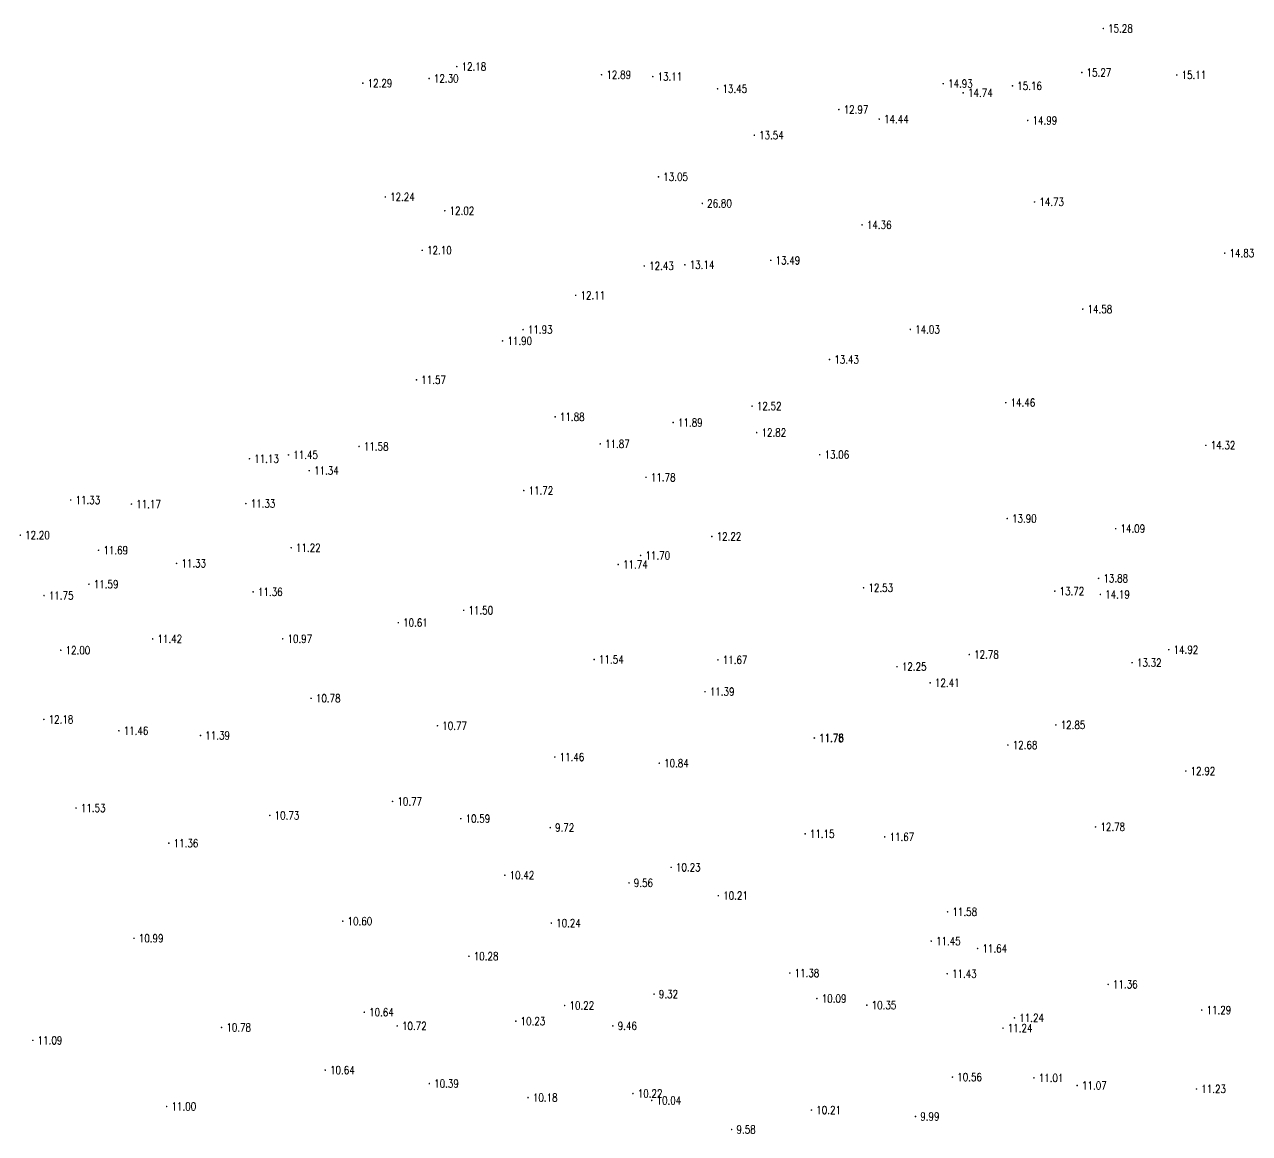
# Model space of a CAD drawing. Extents: x 476861 to 479475, y 2367369 to 2370541.
# Drawn here: x 479045.4 to 479198.5, y 2369785.2 to 2369923.7 of the extents above; entities that cross this region are included whole.
import ezdxf
from ezdxf.enums import TextEntityAlignment as Align

# ---------------------------------------------------------------- set-up
doc = ezdxf.new("R2010")
doc.units = 0
doc.header["$LTSCALE"] = 0.5
doc.layers.get('0').update_dxf_attribs({"linetype": 'CONTINUOUS'})
doc.layers.add('GCD', color=1, linetype='CONTINUOUS')
doc.styles.add('HZ', font='rs.shx', dxfattribs={"width": 0.8, "bigfont": 'hztxt.shx'})

# ---------------------------------------------------------------- blocks, each defined once
blk = doc.blocks.new('GC200')
at = {"linetype": 'Continuous', "const_width": 0.2, "flags": 128}
blk.add_lwpolyline([(-0.1, 0, 1), (0.1, 0, 1)], format="xyb", close=True, dxfattribs=at)

msp = doc.modelspace()

# ---------------------------------------------------------------- block references
at = {"layer": 'GCD', "linetype": 'Continuous'}
ref = msp.add_blockref('GC200', (479180.193, 2369923.183, 15.278), dxfattribs=dict(at, xscale=0.5, yscale=0.5, zscale=0.5))
ref.add_attrib('height', '15.28', dxfattribs={"linetype": 'Continuous', "height": 1, "style": 'HZ', "width": 0.8}).set_placement((479180.793, 2369923.183, 15.278), align=Align.MIDDLE_LEFT)
ref = msp.add_blockref('GC200', (479099.418, 2369918.423, 12.177), dxfattribs=dict(at, xscale=0.5, yscale=0.5, zscale=0.5))
ref.add_attrib('height', '12.18', dxfattribs={"linetype": 'Continuous', "height": 1, "style": 'HZ', "width": 0.8}).set_placement((479100.018, 2369918.423, 12.177), align=Align.MIDDLE_LEFT)
ref = msp.add_blockref('GC200', (479177.506, 2369917.689, 15.271), dxfattribs=dict(at, xscale=0.5, yscale=0.5, zscale=0.5))
ref.add_attrib('height', '15.27', dxfattribs={"linetype": 'Continuous', "height": 1, "style": 'HZ', "width": 0.8}).set_placement((479178.106, 2369917.689, 15.271), align=Align.MIDDLE_LEFT)
ref = msp.add_blockref('GC200', (479087.683, 2369916.35, 12.288), dxfattribs=dict(at, xscale=0.5, yscale=0.5, zscale=0.5))
ref.add_attrib('height', '12.29', dxfattribs={"linetype": 'Continuous', "height": 1, "style": 'HZ', "width": 0.8}).set_placement((479088.283, 2369916.35, 12.288), align=Align.MIDDLE_LEFT)
ref = msp.add_blockref('GC200', (479095.963, 2369916.942, 12.3), dxfattribs=dict(at, xscale=0.5, yscale=0.5, zscale=0.5))
ref.add_attrib('height', '12.30', dxfattribs={"linetype": 'Continuous', "height": 1, "style": 'HZ', "width": 0.8}).set_placement((479096.563, 2369916.942, 12.3), align=Align.MIDDLE_LEFT)
ref = msp.add_blockref('GC200', (479117.509, 2369917.409, 12.893), dxfattribs=dict(at, xscale=0.5, yscale=0.5, zscale=0.5))
ref.add_attrib('height', '12.89', dxfattribs={"linetype": 'Continuous', "height": 1, "style": 'HZ', "width": 0.8}).set_placement((479118.109, 2369917.409, 12.893), align=Align.MIDDLE_LEFT)
ref = msp.add_blockref('GC200', (479123.908, 2369917.178, 13.111), dxfattribs=dict(at, xscale=0.5, yscale=0.5, zscale=0.5))
ref.add_attrib('height', '13.11', dxfattribs={"linetype": 'Continuous', "height": 1, "style": 'HZ', "width": 0.8}).set_placement((479124.508, 2369917.178, 13.111), align=Align.MIDDLE_LEFT)
ref = msp.add_blockref('GC200', (479160.197, 2369916.296, 14.929), dxfattribs=dict(at, xscale=0.5, yscale=0.5, zscale=0.5))
ref.add_attrib('height', '14.93', dxfattribs={"linetype": 'Continuous', "height": 1, "style": 'HZ', "width": 0.8}).set_placement((479160.797, 2369916.296, 14.929), align=Align.MIDDLE_LEFT)
ref = msp.add_blockref('GC200', (479189.375, 2369917.377, 15.112), dxfattribs=dict(at, xscale=0.5, yscale=0.5, zscale=0.5))
ref.add_attrib('height', '15.11', dxfattribs={"linetype": 'Continuous', "height": 1, "style": 'HZ', "width": 0.8}).set_placement((479189.975, 2369917.377, 15.112), align=Align.MIDDLE_LEFT)
ref = msp.add_blockref('GC200', (479132.009, 2369915.654, 13.45), dxfattribs=dict(at, xscale=0.5, yscale=0.5, zscale=0.5))
ref.add_attrib('height', '13.45', dxfattribs={"linetype": 'Continuous', "height": 1, "style": 'HZ', "width": 0.8}).set_placement((479132.609, 2369915.654, 13.45), align=Align.MIDDLE_LEFT)
ref = msp.add_blockref('GC200', (479162.689, 2369915.155, 14.736), dxfattribs=dict(at, xscale=0.5, yscale=0.5, zscale=0.5))
ref.add_attrib('height', '14.74', dxfattribs={"linetype": 'Continuous', "height": 1, "style": 'HZ', "width": 0.8}).set_placement((479163.289, 2369915.155, 14.736), align=Align.MIDDLE_LEFT)
ref = msp.add_blockref('GC200', (479168.846, 2369916.022, 15.159), dxfattribs=dict(at, xscale=0.5, yscale=0.5, zscale=0.5))
ref.add_attrib('height', '15.16', dxfattribs={"linetype": 'Continuous', "height": 1, "style": 'HZ', "width": 0.8}).set_placement((479169.446, 2369916.022, 15.159), align=Align.MIDDLE_LEFT)
ref = msp.add_blockref('GC200', (479147.157, 2369913.062, 12.966), dxfattribs=dict(at, xscale=0.5, yscale=0.5, zscale=0.5))
ref.add_attrib('height', '12.97', dxfattribs={"linetype": 'Continuous', "height": 1, "style": 'HZ', "width": 0.8}).set_placement((479147.757, 2369913.062, 12.966), align=Align.MIDDLE_LEFT)
ref = msp.add_blockref('GC200', (479152.197, 2369911.867, 14.441), dxfattribs=dict(at, xscale=0.5, yscale=0.5, zscale=0.5))
ref.add_attrib('height', '14.44', dxfattribs={"linetype": 'Continuous', "height": 1, "style": 'HZ', "width": 0.8}).set_placement((479152.797, 2369911.867, 14.441), align=Align.MIDDLE_LEFT)
ref = msp.add_blockref('GC200', (479170.753, 2369911.699, 14.994), dxfattribs=dict(at, xscale=0.5, yscale=0.5, zscale=0.5))
ref.add_attrib('height', '14.99', dxfattribs={"linetype": 'Continuous', "height": 1, "style": 'HZ', "width": 0.8}).set_placement((479171.353, 2369911.699, 14.994), align=Align.MIDDLE_LEFT)
ref = msp.add_blockref('GC200', (479136.591, 2369909.852, 13.537), dxfattribs=dict(at, xscale=0.5, yscale=0.5, zscale=0.5))
ref.add_attrib('height', '13.54', dxfattribs={"linetype": 'Continuous', "height": 1, "style": 'HZ', "width": 0.8}).set_placement((479137.191, 2369909.852, 13.537), align=Align.MIDDLE_LEFT)
ref = msp.add_blockref('GC200', (479124.623, 2369904.658, 13.053), dxfattribs=dict(at, xscale=0.5, yscale=0.5, zscale=0.5))
ref.add_attrib('height', '13.05', dxfattribs={"linetype": 'Continuous', "height": 1, "style": 'HZ', "width": 0.8}).set_placement((479125.223, 2369904.658, 13.053), align=Align.MIDDLE_LEFT)
ref = msp.add_blockref('GC200', (479090.489, 2369902.146, 12.243), dxfattribs=dict(at, xscale=0.5, yscale=0.5, zscale=0.5))
ref.add_attrib('height', '12.24', dxfattribs={"linetype": 'Continuous', "height": 1, "style": 'HZ', "width": 0.8}).set_placement((479091.089, 2369902.146, 12.243), align=Align.MIDDLE_LEFT)
ref = msp.add_blockref('GC200', (479130.1, 2369901.341, 26.8), dxfattribs=dict(at, xscale=0.5, yscale=0.5, zscale=0.5))
ref.add_attrib('height', '26.80', dxfattribs={"linetype": 'Continuous', "height": 1, "style": 'HZ', "width": 0.8}).set_placement((479130.7, 2369901.341, 26.8), align=Align.MIDDLE_LEFT)
ref = msp.add_blockref('GC200', (479171.601, 2369901.518, 14.733), dxfattribs=dict(at, xscale=0.5, yscale=0.5, zscale=0.5))
ref.add_attrib('height', '14.73', dxfattribs={"linetype": 'Continuous', "height": 1, "style": 'HZ', "width": 0.8}).set_placement((479172.201, 2369901.518, 14.733), align=Align.MIDDLE_LEFT)
ref = msp.add_blockref('GC200', (479097.924, 2369900.425, 12.018), dxfattribs=dict(at, xscale=0.5, yscale=0.5, zscale=0.5))
ref.add_attrib('height', '12.02', dxfattribs={"linetype": 'Continuous', "height": 1, "style": 'HZ', "width": 0.8}).set_placement((479098.524, 2369900.425, 12.018), align=Align.MIDDLE_LEFT)
ref = msp.add_blockref('GC200', (479150.056, 2369898.656, 14.362), dxfattribs=dict(at, xscale=0.5, yscale=0.5, zscale=0.5))
ref.add_attrib('height', '14.36', dxfattribs={"linetype": 'Continuous', "height": 1, "style": 'HZ', "width": 0.8}).set_placement((479150.656, 2369898.656, 14.362), align=Align.MIDDLE_LEFT)
ref = msp.add_blockref('GC200', (479095.103, 2369895.479, 12.1), dxfattribs=dict(at, xscale=0.5, yscale=0.5, zscale=0.5))
ref.add_attrib('height', '12.10', dxfattribs={"linetype": 'Continuous', "height": 1, "style": 'HZ', "width": 0.8}).set_placement((479095.703, 2369895.479, 12.1), align=Align.MIDDLE_LEFT)
ref = msp.add_blockref('GC200', (479195.363, 2369895.126, 14.827), dxfattribs=dict(at, xscale=0.5, yscale=0.5, zscale=0.5))
ref.add_attrib('height', '14.83', dxfattribs={"linetype": 'Continuous', "height": 1, "style": 'HZ', "width": 0.8}).set_placement((479195.963, 2369895.126, 14.827), align=Align.MIDDLE_LEFT)
ref = msp.add_blockref('GC200', (479122.846, 2369893.524, 12.426), dxfattribs=dict(at, xscale=0.5, yscale=0.5, zscale=0.5))
ref.add_attrib('height', '12.43', dxfattribs={"linetype": 'Continuous', "height": 1, "style": 'HZ', "width": 0.8}).set_placement((479123.446, 2369893.524, 12.426), align=Align.MIDDLE_LEFT)
ref = msp.add_blockref('GC200', (479127.92, 2369893.67, 13.138), dxfattribs=dict(at, xscale=0.5, yscale=0.5, zscale=0.5))
ref.add_attrib('height', '13.14', dxfattribs={"linetype": 'Continuous', "height": 1, "style": 'HZ', "width": 0.8}).set_placement((479128.52, 2369893.67, 13.138), align=Align.MIDDLE_LEFT)
ref = msp.add_blockref('GC200', (479138.643, 2369894.228, 13.488), dxfattribs=dict(at, xscale=0.5, yscale=0.5, zscale=0.5))
ref.add_attrib('height', '13.49', dxfattribs={"linetype": 'Continuous', "height": 1, "style": 'HZ', "width": 0.8}).set_placement((479139.243, 2369894.228, 13.488), align=Align.MIDDLE_LEFT)
ref = msp.add_blockref('GC200', (479114.274, 2369889.855, 12.105), dxfattribs=dict(at, xscale=0.5, yscale=0.5, zscale=0.5))
ref.add_attrib('height', '12.11', dxfattribs={"linetype": 'Continuous', "height": 1, "style": 'HZ', "width": 0.8}).set_placement((479114.874, 2369889.855, 12.105), align=Align.MIDDLE_LEFT)
ref = msp.add_blockref('GC200', (479177.628, 2369888.133, 14.58), dxfattribs=dict(at, xscale=0.5, yscale=0.5, zscale=0.5))
ref.add_attrib('height', '14.58', dxfattribs={"linetype": 'Continuous', "height": 1, "style": 'HZ', "width": 0.8}).set_placement((479178.228, 2369888.133, 14.58), align=Align.MIDDLE_LEFT)
ref = msp.add_blockref('GC200', (479107.7, 2369885.575, 11.927), dxfattribs=dict(at, xscale=0.5, yscale=0.5, zscale=0.5))
ref.add_attrib('height', '11.93', dxfattribs={"linetype": 'Continuous', "height": 1, "style": 'HZ', "width": 0.8}).set_placement((479108.3, 2369885.575, 11.927), align=Align.MIDDLE_LEFT)
ref = msp.add_blockref('GC200', (479156.09, 2369885.599, 14.029), dxfattribs=dict(at, xscale=0.5, yscale=0.5, zscale=0.5))
ref.add_attrib('height', '14.03', dxfattribs={"linetype": 'Continuous', "height": 1, "style": 'HZ', "width": 0.8}).set_placement((479156.69, 2369885.599, 14.029), align=Align.MIDDLE_LEFT)
ref = msp.add_blockref('GC200', (479105.142, 2369884.164, 11.901), dxfattribs=dict(at, xscale=0.5, yscale=0.5, zscale=0.5))
ref.add_attrib('height', '11.90', dxfattribs={"linetype": 'Continuous', "height": 1, "style": 'HZ', "width": 0.8}).set_placement((479105.742, 2369884.164, 11.901), align=Align.MIDDLE_LEFT)
ref = msp.add_blockref('GC200', (479145.989, 2369881.84, 13.427), dxfattribs=dict(at, xscale=0.5, yscale=0.5, zscale=0.5))
ref.add_attrib('height', '13.43', dxfattribs={"linetype": 'Continuous', "height": 1, "style": 'HZ', "width": 0.8}).set_placement((479146.589, 2369881.84, 13.427), align=Align.MIDDLE_LEFT)
ref = msp.add_blockref('GC200', (479094.385, 2369879.304, 11.569), dxfattribs=dict(at, xscale=0.5, yscale=0.5, zscale=0.5))
ref.add_attrib('height', '11.57', dxfattribs={"linetype": 'Continuous', "height": 1, "style": 'HZ', "width": 0.8}).set_placement((479094.985, 2369879.304, 11.569), align=Align.MIDDLE_LEFT)
ref = msp.add_blockref('GC200', (479168.009, 2369876.452, 14.46), dxfattribs=dict(at, xscale=0.5, yscale=0.5, zscale=0.5))
ref.add_attrib('height', '14.46', dxfattribs={"linetype": 'Continuous', "height": 1, "style": 'HZ', "width": 0.8}).set_placement((479168.609, 2369876.452, 14.46), align=Align.MIDDLE_LEFT)
ref = msp.add_blockref('GC200', (479136.31, 2369876.021, 12.517), dxfattribs=dict(at, xscale=0.5, yscale=0.5, zscale=0.5))
ref.add_attrib('height', '12.52', dxfattribs={"linetype": 'Continuous', "height": 1, "style": 'HZ', "width": 0.8}).set_placement((479136.91, 2369876.021, 12.517), align=Align.MIDDLE_LEFT)
ref = msp.add_blockref('GC200', (479111.706, 2369874.682, 11.878), dxfattribs=dict(at, xscale=0.5, yscale=0.5, zscale=0.5))
ref.add_attrib('height', '11.88', dxfattribs={"linetype": 'Continuous', "height": 1, "style": 'HZ', "width": 0.8}).set_placement((479112.306, 2369874.682, 11.878), align=Align.MIDDLE_LEFT)
ref = msp.add_blockref('GC200', (479126.455, 2369873.968, 11.892), dxfattribs=dict(at, xscale=0.5, yscale=0.5, zscale=0.5))
ref.add_attrib('height', '11.89', dxfattribs={"linetype": 'Continuous', "height": 1, "style": 'HZ', "width": 0.8}).set_placement((479127.055, 2369873.968, 11.892), align=Align.MIDDLE_LEFT)
ref = msp.add_blockref('GC200', (479136.892, 2369872.712, 12.82), dxfattribs=dict(at, xscale=0.5, yscale=0.5, zscale=0.5))
ref.add_attrib('height', '12.82', dxfattribs={"linetype": 'Continuous', "height": 1, "style": 'HZ', "width": 0.8}).set_placement((479137.492, 2369872.712, 12.82), align=Align.MIDDLE_LEFT)
ref = msp.add_blockref('GC200', (479087.21, 2369870.983, 11.577), dxfattribs=dict(at, xscale=0.5, yscale=0.5, zscale=0.5))
ref.add_attrib('height', '11.58', dxfattribs={"linetype": 'Continuous', "height": 1, "style": 'HZ', "width": 0.8}).set_placement((479087.81, 2369870.983, 11.577), align=Align.MIDDLE_LEFT)
ref = msp.add_blockref('GC200', (479117.343, 2369871.306, 11.866), dxfattribs=dict(at, xscale=0.5, yscale=0.5, zscale=0.5))
ref.add_attrib('height', '11.87', dxfattribs={"linetype": 'Continuous', "height": 1, "style": 'HZ', "width": 0.8}).set_placement((479117.943, 2369871.306, 11.866), align=Align.MIDDLE_LEFT)
ref = msp.add_blockref('GC200', (479193.006, 2369871.125, 14.32), dxfattribs=dict(at, xscale=0.5, yscale=0.5, zscale=0.5))
ref.add_attrib('height', '14.32', dxfattribs={"linetype": 'Continuous', "height": 1, "style": 'HZ', "width": 0.8}).set_placement((479193.606, 2369871.125, 14.32), align=Align.MIDDLE_LEFT)
ref = msp.add_blockref('GC200', (479073.517, 2369869.45, 11.134), dxfattribs=dict(at, xscale=0.5, yscale=0.5, zscale=0.5))
ref.add_attrib('height', '11.13', dxfattribs={"linetype": 'Continuous', "height": 1, "style": 'HZ', "width": 0.8}).set_placement((479074.117, 2369869.45, 11.134), align=Align.MIDDLE_LEFT)
ref = msp.add_blockref('GC200', (479078.396, 2369869.925, 11.445), dxfattribs=dict(at, xscale=0.5, yscale=0.5, zscale=0.5))
ref.add_attrib('height', '11.45', dxfattribs={"linetype": 'Continuous', "height": 1, "style": 'HZ', "width": 0.8}).set_placement((479078.996, 2369869.925, 11.445), align=Align.MIDDLE_LEFT)
ref = msp.add_blockref('GC200', (479144.759, 2369869.957, 13.057), dxfattribs=dict(at, xscale=0.5, yscale=0.5, zscale=0.5))
ref.add_attrib('height', '13.06', dxfattribs={"linetype": 'Continuous', "height": 1, "style": 'HZ', "width": 0.8}).set_placement((479145.359, 2369869.957, 13.057), align=Align.MIDDLE_LEFT)
ref = msp.add_blockref('GC200', (479080.989, 2369867.96, 11.343), dxfattribs=dict(at, xscale=0.5, yscale=0.5, zscale=0.5))
ref.add_attrib('height', '11.34', dxfattribs={"linetype": 'Continuous', "height": 1, "style": 'HZ', "width": 0.8}).set_placement((479081.589, 2369867.96, 11.343), align=Align.MIDDLE_LEFT)
ref = msp.add_blockref('GC200', (479123.065, 2369867.123, 11.783), dxfattribs=dict(at, xscale=0.5, yscale=0.5, zscale=0.5))
ref.add_attrib('height', '11.78', dxfattribs={"linetype": 'Continuous', "height": 1, "style": 'HZ', "width": 0.8}).set_placement((479123.665, 2369867.123, 11.783), align=Align.MIDDLE_LEFT)
ref = msp.add_blockref('GC200', (479051.186, 2369864.291, 11.331), dxfattribs=dict(at, xscale=0.5, yscale=0.5, zscale=0.5))
ref.add_attrib('height', '11.33', dxfattribs={"linetype": 'Continuous', "height": 1, "style": 'HZ', "width": 0.8}).set_placement((479051.786, 2369864.291, 11.331), align=Align.MIDDLE_LEFT)
ref = msp.add_blockref('GC200', (479107.789, 2369865.471, 11.723), dxfattribs=dict(at, xscale=0.5, yscale=0.5, zscale=0.5))
ref.add_attrib('height', '11.72', dxfattribs={"linetype": 'Continuous', "height": 1, "style": 'HZ', "width": 0.8}).set_placement((479108.389, 2369865.471, 11.723), align=Align.MIDDLE_LEFT)
ref = msp.add_blockref('GC200', (479058.772, 2369863.788, 11.167), dxfattribs=dict(at, xscale=0.5, yscale=0.5, zscale=0.5))
ref.add_attrib('height', '11.17', dxfattribs={"linetype": 'Continuous', "height": 1, "style": 'HZ', "width": 0.8}).set_placement((479059.372, 2369863.788, 11.167), align=Align.MIDDLE_LEFT)
ref = msp.add_blockref('GC200', (479073.071, 2369863.846, 11.329), dxfattribs=dict(at, xscale=0.5, yscale=0.5, zscale=0.5))
ref.add_attrib('height', '11.33', dxfattribs={"linetype": 'Continuous', "height": 1, "style": 'HZ', "width": 0.8}).set_placement((479073.671, 2369863.846, 11.329), align=Align.MIDDLE_LEFT)
ref = msp.add_blockref('GC200', (479168.188, 2369861.977, 13.897), dxfattribs=dict(at, xscale=0.5, yscale=0.5, zscale=0.5))
ref.add_attrib('height', '13.90', dxfattribs={"linetype": 'Continuous', "height": 1, "style": 'HZ', "width": 0.8}).set_placement((479168.788, 2369861.977, 13.897), align=Align.MIDDLE_LEFT)
ref = msp.add_blockref('GC200', (479044.888, 2369859.901, 12.197), dxfattribs=dict(at, xscale=0.5, yscale=0.5, zscale=0.5))
ref.add_attrib('height', '12.20', dxfattribs={"linetype": 'Continuous', "height": 1, "style": 'HZ', "width": 0.8}).set_placement((479045.488, 2369859.901, 12.197), align=Align.MIDDLE_LEFT)
ref = msp.add_blockref('GC200', (479131.289, 2369859.739, 12.22), dxfattribs=dict(at, xscale=0.5, yscale=0.5, zscale=0.5))
ref.add_attrib('height', '12.22', dxfattribs={"linetype": 'Continuous', "height": 1, "style": 'HZ', "width": 0.8}).set_placement((479131.889, 2369859.739, 12.22), align=Align.MIDDLE_LEFT)
ref = msp.add_blockref('GC200', (479181.737, 2369860.719, 14.09), dxfattribs=dict(at, xscale=0.5, yscale=0.5, zscale=0.5))
ref.add_attrib('height', '14.09', dxfattribs={"linetype": 'Continuous', "height": 1, "style": 'HZ', "width": 0.8}).set_placement((479182.337, 2369860.719, 14.09), align=Align.MIDDLE_LEFT)
ref = msp.add_blockref('GC200', (479054.665, 2369858.016, 11.693), dxfattribs=dict(at, xscale=0.5, yscale=0.5, zscale=0.5))
ref.add_attrib('height', '11.69', dxfattribs={"linetype": 'Continuous', "height": 1, "style": 'HZ', "width": 0.8}).set_placement((479055.265, 2369858.016, 11.693), align=Align.MIDDLE_LEFT)
ref = msp.add_blockref('GC200', (479078.73, 2369858.334, 11.22), dxfattribs=dict(at, xscale=0.5, yscale=0.5, zscale=0.5))
ref.add_attrib('height', '11.22', dxfattribs={"linetype": 'Continuous', "height": 1, "style": 'HZ', "width": 0.8}).set_placement((479079.33, 2369858.334, 11.22), align=Align.MIDDLE_LEFT)
ref = msp.add_blockref('GC200', (479064.413, 2369856.379, 11.325), dxfattribs=dict(at, xscale=0.5, yscale=0.5, zscale=0.5))
ref.add_attrib('height', '11.33', dxfattribs={"linetype": 'Continuous', "height": 1, "style": 'HZ', "width": 0.8}).set_placement((479065.013, 2369856.379, 11.325), align=Align.MIDDLE_LEFT)
ref = msp.add_blockref('GC200', (479122.386, 2369857.364, 11.699), dxfattribs=dict(at, xscale=0.5, yscale=0.5, zscale=0.5))
ref.add_attrib('height', '11.70', dxfattribs={"linetype": 'Continuous', "height": 1, "style": 'HZ', "width": 0.8}).set_placement((479122.986, 2369857.364, 11.699), align=Align.MIDDLE_LEFT)
ref = msp.add_blockref('GC200', (479119.591, 2369856.237, 11.74), dxfattribs=dict(at, xscale=0.5, yscale=0.5, zscale=0.5))
ref.add_attrib('height', '11.74', dxfattribs={"linetype": 'Continuous', "height": 1, "style": 'HZ', "width": 0.8}).set_placement((479120.191, 2369856.237, 11.74), align=Align.MIDDLE_LEFT)
ref = msp.add_blockref('GC200', (479053.465, 2369853.774, 11.587), dxfattribs=dict(at, xscale=0.5, yscale=0.5, zscale=0.5))
ref.add_attrib('height', '11.59', dxfattribs={"linetype": 'Continuous', "height": 1, "style": 'HZ', "width": 0.8}).set_placement((479054.065, 2369853.774, 11.587), align=Align.MIDDLE_LEFT)
ref = msp.add_blockref('GC200', (479150.249, 2369853.328, 12.525), dxfattribs=dict(at, xscale=0.5, yscale=0.5, zscale=0.5))
ref.add_attrib('height', '12.53', dxfattribs={"linetype": 'Continuous', "height": 1, "style": 'HZ', "width": 0.8}).set_placement((479150.849, 2369853.328, 12.525), align=Align.MIDDLE_LEFT)
ref = msp.add_blockref('GC200', (479179.605, 2369854.506, 13.877), dxfattribs=dict(at, xscale=0.5, yscale=0.5, zscale=0.5))
ref.add_attrib('height', '13.88', dxfattribs={"linetype": 'Continuous', "height": 1, "style": 'HZ', "width": 0.8}).set_placement((479180.205, 2369854.506, 13.877), align=Align.MIDDLE_LEFT)
ref = msp.add_blockref('GC200', (479047.851, 2369852.36, 11.749), dxfattribs=dict(at, xscale=0.5, yscale=0.5, zscale=0.5))
ref.add_attrib('height', '11.75', dxfattribs={"linetype": 'Continuous', "height": 1, "style": 'HZ', "width": 0.8}).set_placement((479048.451, 2369852.36, 11.749), align=Align.MIDDLE_LEFT)
ref = msp.add_blockref('GC200', (479073.979, 2369852.816, 11.36), dxfattribs=dict(at, xscale=0.5, yscale=0.5, zscale=0.5))
ref.add_attrib('height', '11.36', dxfattribs={"linetype": 'Continuous', "height": 1, "style": 'HZ', "width": 0.8}).set_placement((479074.579, 2369852.816, 11.36), align=Align.MIDDLE_LEFT)
ref = msp.add_blockref('GC200', (479174.131, 2369852.909, 13.716), dxfattribs=dict(at, xscale=0.5, yscale=0.5, zscale=0.5))
ref.add_attrib('height', '13.72', dxfattribs={"linetype": 'Continuous', "height": 1, "style": 'HZ', "width": 0.8}).set_placement((479174.731, 2369852.909, 13.716), align=Align.MIDDLE_LEFT)
ref = msp.add_blockref('GC200', (479179.827, 2369852.497, 14.192), dxfattribs=dict(at, xscale=0.5, yscale=0.5, zscale=0.5))
ref.add_attrib('height', '14.19', dxfattribs={"linetype": 'Continuous', "height": 1, "style": 'HZ', "width": 0.8}).set_placement((479180.427, 2369852.497, 14.192), align=Align.MIDDLE_LEFT)
ref = msp.add_blockref('GC200', (479100.279, 2369850.514, 11.5), dxfattribs=dict(at, xscale=0.5, yscale=0.5, zscale=0.5))
ref.add_attrib('height', '11.50', dxfattribs={"linetype": 'Continuous', "height": 1, "style": 'HZ', "width": 0.8}).set_placement((479100.879, 2369850.514, 11.5), align=Align.MIDDLE_LEFT)
ref = msp.add_blockref('GC200', (479092.114, 2369848.977, 10.606), dxfattribs=dict(at, xscale=0.5, yscale=0.5, zscale=0.5))
ref.add_attrib('height', '10.61', dxfattribs={"linetype": 'Continuous', "height": 1, "style": 'HZ', "width": 0.8}).set_placement((479092.714, 2369848.977, 10.606), align=Align.MIDDLE_LEFT)
ref = msp.add_blockref('GC200', (479061.422, 2369846.945, 11.42), dxfattribs=dict(at, xscale=0.5, yscale=0.5, zscale=0.5))
ref.add_attrib('height', '11.42', dxfattribs={"linetype": 'Continuous', "height": 1, "style": 'HZ', "width": 0.8}).set_placement((479062.022, 2369846.945, 11.42), align=Align.MIDDLE_LEFT)
ref = msp.add_blockref('GC200', (479077.67, 2369846.958, 10.97), dxfattribs=dict(at, xscale=0.5, yscale=0.5, zscale=0.5))
ref.add_attrib('height', '10.97', dxfattribs={"linetype": 'Continuous', "height": 1, "style": 'HZ', "width": 0.8}).set_placement((479078.27, 2369846.958, 10.97), align=Align.MIDDLE_LEFT)
ref = msp.add_blockref('GC200', (479049.946, 2369845.529, 12.004), dxfattribs=dict(at, xscale=0.5, yscale=0.5, zscale=0.5))
ref.add_attrib('height', '12.00', dxfattribs={"linetype": 'Continuous', "height": 1, "style": 'HZ', "width": 0.8}).set_placement((479050.546, 2369845.529, 12.004), align=Align.MIDDLE_LEFT)
ref = msp.add_blockref('GC200', (479116.585, 2369844.377, 11.54), dxfattribs=dict(at, xscale=0.5, yscale=0.5, zscale=0.5))
ref.add_attrib('height', '11.54', dxfattribs={"linetype": 'Continuous', "height": 1, "style": 'HZ', "width": 0.8}).set_placement((479117.185, 2369844.377, 11.54), align=Align.MIDDLE_LEFT)
ref = msp.add_blockref('GC200', (479132.048, 2369844.321, 11.67), dxfattribs=dict(at, xscale=0.5, yscale=0.5, zscale=0.5))
ref.add_attrib('height', '11.67', dxfattribs={"linetype": 'Continuous', "height": 1, "style": 'HZ', "width": 0.8}).set_placement((479132.648, 2369844.321, 11.67), align=Align.MIDDLE_LEFT)
ref = msp.add_blockref('GC200', (479163.451, 2369844.99, 12.778), dxfattribs=dict(at, xscale=0.5, yscale=0.5, zscale=0.5))
ref.add_attrib('height', '12.78', dxfattribs={"linetype": 'Continuous', "height": 1, "style": 'HZ', "width": 0.8}).set_placement((479164.051, 2369844.99, 12.778), align=Align.MIDDLE_LEFT)
ref = msp.add_blockref('GC200', (479188.374, 2369845.599, 14.92), dxfattribs=dict(at, xscale=0.5, yscale=0.5, zscale=0.5))
ref.add_attrib('height', '14.92', dxfattribs={"linetype": 'Continuous', "height": 1, "style": 'HZ', "width": 0.8}).set_placement((479188.974, 2369845.599, 14.92), align=Align.MIDDLE_LEFT)
ref = msp.add_blockref('GC200', (479154.424, 2369843.481, 12.248), dxfattribs=dict(at, xscale=0.5, yscale=0.5, zscale=0.5))
ref.add_attrib('height', '12.25', dxfattribs={"linetype": 'Continuous', "height": 1, "style": 'HZ', "width": 0.8}).set_placement((479155.024, 2369843.481, 12.248), align=Align.MIDDLE_LEFT)
ref = msp.add_blockref('GC200', (479183.791, 2369843.98, 13.32), dxfattribs=dict(at, xscale=0.5, yscale=0.5, zscale=0.5))
ref.add_attrib('height', '13.32', dxfattribs={"linetype": 'Continuous', "height": 1, "style": 'HZ', "width": 0.8}).set_placement((479184.391, 2369843.98, 13.32), align=Align.MIDDLE_LEFT)
ref = msp.add_blockref('GC200', (479158.562, 2369841.463, 12.406), dxfattribs=dict(at, xscale=0.5, yscale=0.5, zscale=0.5))
ref.add_attrib('height', '12.41', dxfattribs={"linetype": 'Continuous', "height": 1, "style": 'HZ', "width": 0.8}).set_placement((479159.162, 2369841.463, 12.406), align=Align.MIDDLE_LEFT)
ref = msp.add_blockref('GC200', (479130.434, 2369840.357, 11.392), dxfattribs=dict(at, xscale=0.5, yscale=0.5, zscale=0.5))
ref.add_attrib('height', '11.39', dxfattribs={"linetype": 'Continuous', "height": 1, "style": 'HZ', "width": 0.8}).set_placement((479131.034, 2369840.357, 11.392), align=Align.MIDDLE_LEFT)
ref = msp.add_blockref('GC200', (479081.216, 2369839.525, 10.78), dxfattribs=dict(at, xscale=0.5, yscale=0.5, zscale=0.5))
ref.add_attrib('height', '10.78', dxfattribs={"linetype": 'Continuous', "height": 1, "style": 'HZ', "width": 0.8}).set_placement((479081.816, 2369839.525, 10.78), align=Align.MIDDLE_LEFT)
ref = msp.add_blockref('GC200', (479047.831, 2369836.892, 12.179), dxfattribs=dict(at, xscale=0.5, yscale=0.5, zscale=0.5))
ref.add_attrib('height', '12.18', dxfattribs={"linetype": 'Continuous', "height": 1, "style": 'HZ', "width": 0.8}).set_placement((479048.431, 2369836.892, 12.179), align=Align.MIDDLE_LEFT)
ref = msp.add_blockref('GC200', (479057.206, 2369835.474, 11.46), dxfattribs=dict(at, xscale=0.5, yscale=0.5, zscale=0.5))
ref.add_attrib('height', '11.46', dxfattribs={"linetype": 'Continuous', "height": 1, "style": 'HZ', "width": 0.8}).set_placement((479057.806, 2369835.474, 11.46), align=Align.MIDDLE_LEFT)
ref = msp.add_blockref('GC200', (479097.01, 2369836.1, 10.766), dxfattribs=dict(at, xscale=0.5, yscale=0.5, zscale=0.5))
ref.add_attrib('height', '10.77', dxfattribs={"linetype": 'Continuous', "height": 1, "style": 'HZ', "width": 0.8}).set_placement((479097.61, 2369836.1, 10.766), align=Align.MIDDLE_LEFT)
ref = msp.add_blockref('GC200', (479174.27, 2369836.197, 12.849), dxfattribs=dict(at, xscale=0.5, yscale=0.5, zscale=0.5))
ref.add_attrib('height', '12.85', dxfattribs={"linetype": 'Continuous', "height": 1, "style": 'HZ', "width": 0.8}).set_placement((479174.87, 2369836.197, 12.849), align=Align.MIDDLE_LEFT)
ref = msp.add_blockref('GC200', (479067.401, 2369834.882, 11.391), dxfattribs=dict(at, xscale=0.5, yscale=0.5, zscale=0.5))
ref.add_attrib('height', '11.39', dxfattribs={"linetype": 'Continuous', "height": 1, "style": 'HZ', "width": 0.8}).set_placement((479068.001, 2369834.882, 11.391), align=Align.MIDDLE_LEFT)
ref = msp.add_blockref('GC200', (479144.075, 2369834.56, 11.776), dxfattribs=dict(at, xscale=0.5, yscale=0.5, zscale=0.5))
ref.add_attrib('height', '11.78', dxfattribs={"linetype": 'Continuous', "height": 1, "style": 'HZ', "width": 0.8}).set_placement((479144.675, 2369834.56, 11.776), align=Align.MIDDLE_LEFT)
ref = msp.add_blockref('GC200', (479144.084, 2369834.566, 11.745), dxfattribs=dict(at, xscale=0.5, yscale=0.5, zscale=0.5))
ref.add_attrib('height', '11.75', dxfattribs={"linetype": 'Continuous', "height": 1, "style": 'HZ', "width": 0.8}).set_placement((479144.684, 2369834.566, 11.745), align=Align.MIDDLE_LEFT)
ref = msp.add_blockref('GC200', (479144.101, 2369834.575, 11.763), dxfattribs=dict(at, xscale=0.5, yscale=0.5, zscale=0.5))
ref.add_attrib('height', '11.76', dxfattribs={"linetype": 'Continuous', "height": 1, "style": 'HZ', "width": 0.8}).set_placement((479144.701, 2369834.575, 11.763), align=Align.MIDDLE_LEFT)
ref = msp.add_blockref('GC200', (479168.274, 2369833.691, 12.679), dxfattribs=dict(at, xscale=0.5, yscale=0.5, zscale=0.5))
ref.add_attrib('height', '12.68', dxfattribs={"linetype": 'Continuous', "height": 1, "style": 'HZ', "width": 0.8}).set_placement((479168.874, 2369833.691, 12.679), align=Align.MIDDLE_LEFT)
ref = msp.add_blockref('GC200', (479111.666, 2369832.192, 11.46), dxfattribs=dict(at, xscale=0.5, yscale=0.5, zscale=0.5))
ref.add_attrib('height', '11.46', dxfattribs={"linetype": 'Continuous', "height": 1, "style": 'HZ', "width": 0.8}).set_placement((479112.266, 2369832.192, 11.46), align=Align.MIDDLE_LEFT)
ref = msp.add_blockref('GC200', (479124.72, 2369831.418, 10.838), dxfattribs=dict(at, xscale=0.5, yscale=0.5, zscale=0.5))
ref.add_attrib('height', '10.84', dxfattribs={"linetype": 'Continuous', "height": 1, "style": 'HZ', "width": 0.8}).set_placement((479125.32, 2369831.418, 10.838), align=Align.MIDDLE_LEFT)
ref = msp.add_blockref('GC200', (479190.5, 2369830.445, 12.923), dxfattribs=dict(at, xscale=0.5, yscale=0.5, zscale=0.5))
ref.add_attrib('height', '12.92', dxfattribs={"linetype": 'Continuous', "height": 1, "style": 'HZ', "width": 0.8}).set_placement((479191.1, 2369830.445, 12.923), align=Align.MIDDLE_LEFT)
ref = msp.add_blockref('GC200', (479051.854, 2369825.821, 11.53), dxfattribs=dict(at, xscale=0.5, yscale=0.5, zscale=0.5))
ref.add_attrib('height', '11.53', dxfattribs={"linetype": 'Continuous', "height": 1, "style": 'HZ', "width": 0.8}).set_placement((479052.454, 2369825.821, 11.53), align=Align.MIDDLE_LEFT)
ref = msp.add_blockref('GC200', (479091.399, 2369826.652, 10.77), dxfattribs=dict(at, xscale=0.5, yscale=0.5, zscale=0.5))
ref.add_attrib('height', '10.77', dxfattribs={"linetype": 'Continuous', "height": 1, "style": 'HZ', "width": 0.8}).set_placement((479091.999, 2369826.652, 10.77), align=Align.MIDDLE_LEFT)
ref = msp.add_blockref('GC200', (479076.063, 2369824.903, 10.73), dxfattribs=dict(at, xscale=0.5, yscale=0.5, zscale=0.5))
ref.add_attrib('height', '10.73', dxfattribs={"linetype": 'Continuous', "height": 1, "style": 'HZ', "width": 0.8}).set_placement((479076.663, 2369824.903, 10.73), align=Align.MIDDLE_LEFT)
ref = msp.add_blockref('GC200', (479099.916, 2369824.495, 10.591), dxfattribs=dict(at, xscale=0.5, yscale=0.5, zscale=0.5))
ref.add_attrib('height', '10.59', dxfattribs={"linetype": 'Continuous', "height": 1, "style": 'HZ', "width": 0.8}).set_placement((479100.516, 2369824.495, 10.591), align=Align.MIDDLE_LEFT)
ref = msp.add_blockref('GC200', (479111.103, 2369823.375, 9.722), dxfattribs=dict(at, xscale=0.5, yscale=0.5, zscale=0.5))
ref.add_attrib('height', '9.72', dxfattribs={"linetype": 'Continuous', "height": 1, "style": 'HZ', "width": 0.8}).set_placement((479111.703, 2369823.375, 9.722), align=Align.MIDDLE_LEFT)
ref = msp.add_blockref('GC200', (479179.229, 2369823.462, 12.777), dxfattribs=dict(at, xscale=0.5, yscale=0.5, zscale=0.5))
ref.add_attrib('height', '12.78', dxfattribs={"linetype": 'Continuous', "height": 1, "style": 'HZ', "width": 0.8}).set_placement((479179.829, 2369823.462, 12.777), align=Align.MIDDLE_LEFT)
ref = msp.add_blockref('GC200', (479063.446, 2369821.43, 11.362), dxfattribs=dict(at, xscale=0.5, yscale=0.5, zscale=0.5))
ref.add_attrib('height', '11.36', dxfattribs={"linetype": 'Continuous', "height": 1, "style": 'HZ', "width": 0.8}).set_placement((479064.046, 2369821.43, 11.362), align=Align.MIDDLE_LEFT)
ref = msp.add_blockref('GC200', (479142.939, 2369822.599, 11.149), dxfattribs=dict(at, xscale=0.5, yscale=0.5, zscale=0.5))
ref.add_attrib('height', '11.15', dxfattribs={"linetype": 'Continuous', "height": 1, "style": 'HZ', "width": 0.8}).set_placement((479143.539, 2369822.599, 11.149), align=Align.MIDDLE_LEFT)
ref = msp.add_blockref('GC200', (479152.885, 2369822.212, 11.672), dxfattribs=dict(at, xscale=0.5, yscale=0.5, zscale=0.5))
ref.add_attrib('height', '11.67', dxfattribs={"linetype": 'Continuous', "height": 1, "style": 'HZ', "width": 0.8}).set_placement((479153.485, 2369822.212, 11.672), align=Align.MIDDLE_LEFT)
ref = msp.add_blockref('GC200', (479126.201, 2369818.414, 10.225), dxfattribs=dict(at, xscale=0.5, yscale=0.5, zscale=0.5))
ref.add_attrib('height', '10.23', dxfattribs={"linetype": 'Continuous', "height": 1, "style": 'HZ', "width": 0.8}).set_placement((479126.801, 2369818.414, 10.225), align=Align.MIDDLE_LEFT)
ref = msp.add_blockref('GC200', (479105.423, 2369817.427, 10.419), dxfattribs=dict(at, xscale=0.5, yscale=0.5, zscale=0.5))
ref.add_attrib('height', '10.42', dxfattribs={"linetype": 'Continuous', "height": 1, "style": 'HZ', "width": 0.8}).set_placement((479106.023, 2369817.427, 10.419), align=Align.MIDDLE_LEFT)
ref = msp.add_blockref('GC200', (479120.941, 2369816.476, 9.559), dxfattribs=dict(at, xscale=0.5, yscale=0.5, zscale=0.5))
ref.add_attrib('height', '9.56', dxfattribs={"linetype": 'Continuous', "height": 1, "style": 'HZ', "width": 0.8}).set_placement((479121.541, 2369816.476, 9.559), align=Align.MIDDLE_LEFT)
ref = msp.add_blockref('GC200', (479132.102, 2369814.881, 10.208), dxfattribs=dict(at, xscale=0.5, yscale=0.5, zscale=0.5))
ref.add_attrib('height', '10.21', dxfattribs={"linetype": 'Continuous', "height": 1, "style": 'HZ', "width": 0.8}).set_placement((479132.702, 2369814.881, 10.208), align=Align.MIDDLE_LEFT)
ref = msp.add_blockref('GC200', (479160.745, 2369812.858, 11.578), dxfattribs=dict(at, xscale=0.5, yscale=0.5, zscale=0.5))
ref.add_attrib('height', '11.58', dxfattribs={"linetype": 'Continuous', "height": 1, "style": 'HZ', "width": 0.8}).set_placement((479161.345, 2369812.858, 11.578), align=Align.MIDDLE_LEFT)
ref = msp.add_blockref('GC200', (479085.176, 2369811.691, 10.601), dxfattribs=dict(at, xscale=0.5, yscale=0.5, zscale=0.5))
ref.add_attrib('height', '10.60', dxfattribs={"linetype": 'Continuous', "height": 1, "style": 'HZ', "width": 0.8}).set_placement((479085.776, 2369811.691, 10.601), align=Align.MIDDLE_LEFT)
ref = msp.add_blockref('GC200', (479111.233, 2369811.451, 10.242), dxfattribs=dict(at, xscale=0.5, yscale=0.5, zscale=0.5))
ref.add_attrib('height', '10.24', dxfattribs={"linetype": 'Continuous', "height": 1, "style": 'HZ', "width": 0.8}).set_placement((479111.833, 2369811.451, 10.242), align=Align.MIDDLE_LEFT)
ref = msp.add_blockref('GC200', (479059.093, 2369809.55, 10.99), dxfattribs=dict(at, xscale=0.5, yscale=0.5, zscale=0.5))
ref.add_attrib('height', '10.99', dxfattribs={"linetype": 'Continuous', "height": 1, "style": 'HZ', "width": 0.8}).set_placement((479059.693, 2369809.55, 10.99), align=Align.MIDDLE_LEFT)
ref = msp.add_blockref('GC200', (479158.695, 2369809.198, 11.45), dxfattribs=dict(at, xscale=0.5, yscale=0.5, zscale=0.5))
ref.add_attrib('height', '11.45', dxfattribs={"linetype": 'Continuous', "height": 1, "style": 'HZ', "width": 0.8}).set_placement((479159.295, 2369809.198, 11.45), align=Align.MIDDLE_LEFT)
ref = msp.add_blockref('GC200', (479164.493, 2369808.277, 11.637), dxfattribs=dict(at, xscale=0.5, yscale=0.5, zscale=0.5))
ref.add_attrib('height', '11.64', dxfattribs={"linetype": 'Continuous', "height": 1, "style": 'HZ', "width": 0.8}).set_placement((479165.093, 2369808.277, 11.637), align=Align.MIDDLE_LEFT)
ref = msp.add_blockref('GC200', (479100.94, 2369807.306, 10.28), dxfattribs=dict(at, xscale=0.5, yscale=0.5, zscale=0.5))
ref.add_attrib('height', '10.28', dxfattribs={"linetype": 'Continuous', "height": 1, "style": 'HZ', "width": 0.8}).set_placement((479101.54, 2369807.306, 10.28), align=Align.MIDDLE_LEFT)
ref = msp.add_blockref('GC200', (479141.026, 2369805.215, 11.378), dxfattribs=dict(at, xscale=0.5, yscale=0.5, zscale=0.5))
ref.add_attrib('height', '11.38', dxfattribs={"linetype": 'Continuous', "height": 1, "style": 'HZ', "width": 0.8}).set_placement((479141.626, 2369805.215, 11.378), align=Align.MIDDLE_LEFT)
ref = msp.add_blockref('GC200', (479160.694, 2369805.128, 11.425), dxfattribs=dict(at, xscale=0.5, yscale=0.5, zscale=0.5))
ref.add_attrib('height', '11.43', dxfattribs={"linetype": 'Continuous', "height": 1, "style": 'HZ', "width": 0.8}).set_placement((479161.294, 2369805.128, 11.425), align=Align.MIDDLE_LEFT)
ref = msp.add_blockref('GC200', (479180.801, 2369803.797, 11.36), dxfattribs=dict(at, xscale=0.5, yscale=0.5, zscale=0.5))
ref.add_attrib('height', '11.36', dxfattribs={"linetype": 'Continuous', "height": 1, "style": 'HZ', "width": 0.8}).set_placement((479181.401, 2369803.797, 11.36), align=Align.MIDDLE_LEFT)
ref = msp.add_blockref('GC200', (479124.07, 2369802.581, 9.316), dxfattribs=dict(at, xscale=0.5, yscale=0.5, zscale=0.5))
ref.add_attrib('height', '9.32', dxfattribs={"linetype": 'Continuous', "height": 1, "style": 'HZ', "width": 0.8}).set_placement((479124.67, 2369802.581, 9.316), align=Align.MIDDLE_LEFT)
ref = msp.add_blockref('GC200', (479144.414, 2369802.026, 10.085), dxfattribs=dict(at, xscale=0.5, yscale=0.5, zscale=0.5))
ref.add_attrib('height', '10.09', dxfattribs={"linetype": 'Continuous', "height": 1, "style": 'HZ', "width": 0.8}).set_placement((479145.014, 2369802.026, 10.085), align=Align.MIDDLE_LEFT)
ref = msp.add_blockref('GC200', (479087.864, 2369800.314, 10.642), dxfattribs=dict(at, xscale=0.5, yscale=0.5, zscale=0.5))
ref.add_attrib('height', '10.64', dxfattribs={"linetype": 'Continuous', "height": 1, "style": 'HZ', "width": 0.8}).set_placement((479088.464, 2369800.314, 10.642), align=Align.MIDDLE_LEFT)
ref = msp.add_blockref('GC200', (479112.898, 2369801.158, 10.218), dxfattribs=dict(at, xscale=0.5, yscale=0.5, zscale=0.5))
ref.add_attrib('height', '10.22', dxfattribs={"linetype": 'Continuous', "height": 1, "style": 'HZ', "width": 0.8}).set_placement((479113.498, 2369801.158, 10.218), align=Align.MIDDLE_LEFT)
ref = msp.add_blockref('GC200', (479150.656, 2369801.198, 10.353), dxfattribs=dict(at, xscale=0.5, yscale=0.5, zscale=0.5))
ref.add_attrib('height', '10.35', dxfattribs={"linetype": 'Continuous', "height": 1, "style": 'HZ', "width": 0.8}).set_placement((479151.256, 2369801.198, 10.353), align=Align.MIDDLE_LEFT)
ref = msp.add_blockref('GC200', (479192.491, 2369800.59, 11.29), dxfattribs=dict(at, xscale=0.5, yscale=0.5, zscale=0.5))
ref.add_attrib('height', '11.29', dxfattribs={"linetype": 'Continuous', "height": 1, "style": 'HZ', "width": 0.8}).set_placement((479193.091, 2369800.59, 11.29), align=Align.MIDDLE_LEFT)
ref = msp.add_blockref('GC200', (479070.032, 2369798.419, 10.78), dxfattribs=dict(at, xscale=0.5, yscale=0.5, zscale=0.5))
ref.add_attrib('height', '10.78', dxfattribs={"linetype": 'Continuous', "height": 1, "style": 'HZ', "width": 0.8}).set_placement((479070.632, 2369798.419, 10.78), align=Align.MIDDLE_LEFT)
ref = msp.add_blockref('GC200', (479091.976, 2369798.602, 10.724), dxfattribs=dict(at, xscale=0.5, yscale=0.5, zscale=0.5))
ref.add_attrib('height', '10.72', dxfattribs={"linetype": 'Continuous', "height": 1, "style": 'HZ', "width": 0.8}).set_placement((479092.576, 2369798.602, 10.724), align=Align.MIDDLE_LEFT)
ref = msp.add_blockref('GC200', (479106.795, 2369799.201, 10.23), dxfattribs=dict(at, xscale=0.5, yscale=0.5, zscale=0.5))
ref.add_attrib('height', '10.23', dxfattribs={"linetype": 'Continuous', "height": 1, "style": 'HZ', "width": 0.8}).set_placement((479107.395, 2369799.201, 10.23), align=Align.MIDDLE_LEFT)
ref = msp.add_blockref('GC200', (479118.917, 2369798.61, 9.456), dxfattribs=dict(at, xscale=0.5, yscale=0.5, zscale=0.5))
ref.add_attrib('height', '9.46', dxfattribs={"linetype": 'Continuous', "height": 1, "style": 'HZ', "width": 0.8}).set_placement((479119.517, 2369798.61, 9.456), align=Align.MIDDLE_LEFT)
ref = msp.add_blockref('GC200', (479167.663, 2369798.332, 11.244), dxfattribs=dict(at, xscale=0.5, yscale=0.5, zscale=0.5))
ref.add_attrib('height', '11.24', dxfattribs={"linetype": 'Continuous', "height": 1, "style": 'HZ', "width": 0.8}).set_placement((479168.263, 2369798.332, 11.244), align=Align.MIDDLE_LEFT)
ref = msp.add_blockref('GC200', (479169.093, 2369799.612, 11.244), dxfattribs=dict(at, xscale=0.5, yscale=0.5, zscale=0.5))
ref.add_attrib('height', '11.24', dxfattribs={"linetype": 'Continuous', "height": 1, "style": 'HZ', "width": 0.8}).set_placement((479169.693, 2369799.612, 11.244), align=Align.MIDDLE_LEFT)
ref = msp.add_blockref('GC200', (479046.454, 2369796.805, 11.093), dxfattribs=dict(at, xscale=0.5, yscale=0.5, zscale=0.5))
ref.add_attrib('height', '11.09', dxfattribs={"linetype": 'Continuous', "height": 1, "style": 'HZ', "width": 0.8}).set_placement((479047.054, 2369796.805, 11.093), align=Align.MIDDLE_LEFT)
ref = msp.add_blockref('GC200', (479082.985, 2369793.09, 10.637), dxfattribs=dict(at, xscale=0.5, yscale=0.5, zscale=0.5))
ref.add_attrib('height', '10.64', dxfattribs={"linetype": 'Continuous', "height": 1, "style": 'HZ', "width": 0.8}).set_placement((479083.585, 2369793.09, 10.637), align=Align.MIDDLE_LEFT)
ref = msp.add_blockref('GC200', (479161.347, 2369792.215, 10.56), dxfattribs=dict(at, xscale=0.5, yscale=0.5, zscale=0.5))
ref.add_attrib('height', '10.56', dxfattribs={"linetype": 'Continuous', "height": 1, "style": 'HZ', "width": 0.8}).set_placement((479161.947, 2369792.215, 10.56), align=Align.MIDDLE_LEFT)
ref = msp.add_blockref('GC200', (479171.531, 2369792.117, 11.007), dxfattribs=dict(at, xscale=0.5, yscale=0.5, zscale=0.5))
ref.add_attrib('height', '11.01', dxfattribs={"linetype": 'Continuous', "height": 1, "style": 'HZ', "width": 0.8}).set_placement((479172.131, 2369792.117, 11.007), align=Align.MIDDLE_LEFT)
ref = msp.add_blockref('GC200', (479095.99, 2369791.407, 10.39), dxfattribs=dict(at, xscale=0.5, yscale=0.5, zscale=0.5))
ref.add_attrib('height', '10.39', dxfattribs={"linetype": 'Continuous', "height": 1, "style": 'HZ', "width": 0.8}).set_placement((479096.59, 2369791.407, 10.39), align=Align.MIDDLE_LEFT)
ref = msp.add_blockref('GC200', (479176.935, 2369791.168, 11.072), dxfattribs=dict(at, xscale=0.5, yscale=0.5, zscale=0.5))
ref.add_attrib('height', '11.07', dxfattribs={"linetype": 'Continuous', "height": 1, "style": 'HZ', "width": 0.8}).set_placement((479177.535, 2369791.168, 11.072), align=Align.MIDDLE_LEFT)
ref = msp.add_blockref('GC200', (479191.835, 2369790.731, 11.23), dxfattribs=dict(at, xscale=0.5, yscale=0.5, zscale=0.5))
ref.add_attrib('height', '11.23', dxfattribs={"linetype": 'Continuous', "height": 1, "style": 'HZ', "width": 0.8}).set_placement((479192.435, 2369790.731, 11.23), align=Align.MIDDLE_LEFT)
ref = msp.add_blockref('GC200', (479108.324, 2369789.657, 10.18), dxfattribs=dict(at, xscale=0.5, yscale=0.5, zscale=0.5))
ref.add_attrib('height', '10.18', dxfattribs={"linetype": 'Continuous', "height": 1, "style": 'HZ', "width": 0.8}).set_placement((479108.924, 2369789.657, 10.18), align=Align.MIDDLE_LEFT)
ref = msp.add_blockref('GC200', (479121.43, 2369790.158, 10.222), dxfattribs=dict(at, xscale=0.5, yscale=0.5, zscale=0.5))
ref.add_attrib('height', '10.22', dxfattribs={"linetype": 'Continuous', "height": 1, "style": 'HZ', "width": 0.8}).set_placement((479122.03, 2369790.158, 10.222), align=Align.MIDDLE_LEFT)
ref = msp.add_blockref('GC200', (479123.775, 2369789.305, 10.041), dxfattribs=dict(at, xscale=0.5, yscale=0.5, zscale=0.5))
ref.add_attrib('height', '10.04', dxfattribs={"linetype": 'Continuous', "height": 1, "style": 'HZ', "width": 0.8}).set_placement((479124.375, 2369789.305, 10.041), align=Align.MIDDLE_LEFT)
ref = msp.add_blockref('GC200', (479063.175, 2369788.547, 11), dxfattribs=dict(at, xscale=0.5, yscale=0.5, zscale=0.5))
ref.add_attrib('height', '11.00', dxfattribs={"linetype": 'Continuous', "height": 1, "style": 'HZ', "width": 0.8}).set_placement((479063.775, 2369788.547, 11), align=Align.MIDDLE_LEFT)
ref = msp.add_blockref('GC200', (479143.736, 2369788.101, 10.21), dxfattribs=dict(at, xscale=0.5, yscale=0.5, zscale=0.5))
ref.add_attrib('height', '10.21', dxfattribs={"linetype": 'Continuous', "height": 1, "style": 'HZ', "width": 0.8}).set_placement((479144.336, 2369788.101, 10.21), align=Align.MIDDLE_LEFT)
ref = msp.add_blockref('GC200', (479156.725, 2369787.295, 9.992), dxfattribs=dict(at, xscale=0.5, yscale=0.5, zscale=0.5))
ref.add_attrib('height', '9.99', dxfattribs={"linetype": 'Continuous', "height": 1, "style": 'HZ', "width": 0.8}).set_placement((479157.325, 2369787.295, 9.992), align=Align.MIDDLE_LEFT)
ref = msp.add_blockref('GC200', (479133.767, 2369785.672, 9.582), dxfattribs=dict(at, xscale=0.5, yscale=0.5, zscale=0.5))
ref.add_attrib('height', '9.58', dxfattribs={"linetype": 'Continuous', "height": 1, "style": 'HZ', "width": 0.8}).set_placement((479134.367, 2369785.672, 9.582), align=Align.MIDDLE_LEFT)

doc.saveas('drawing.dxf')
